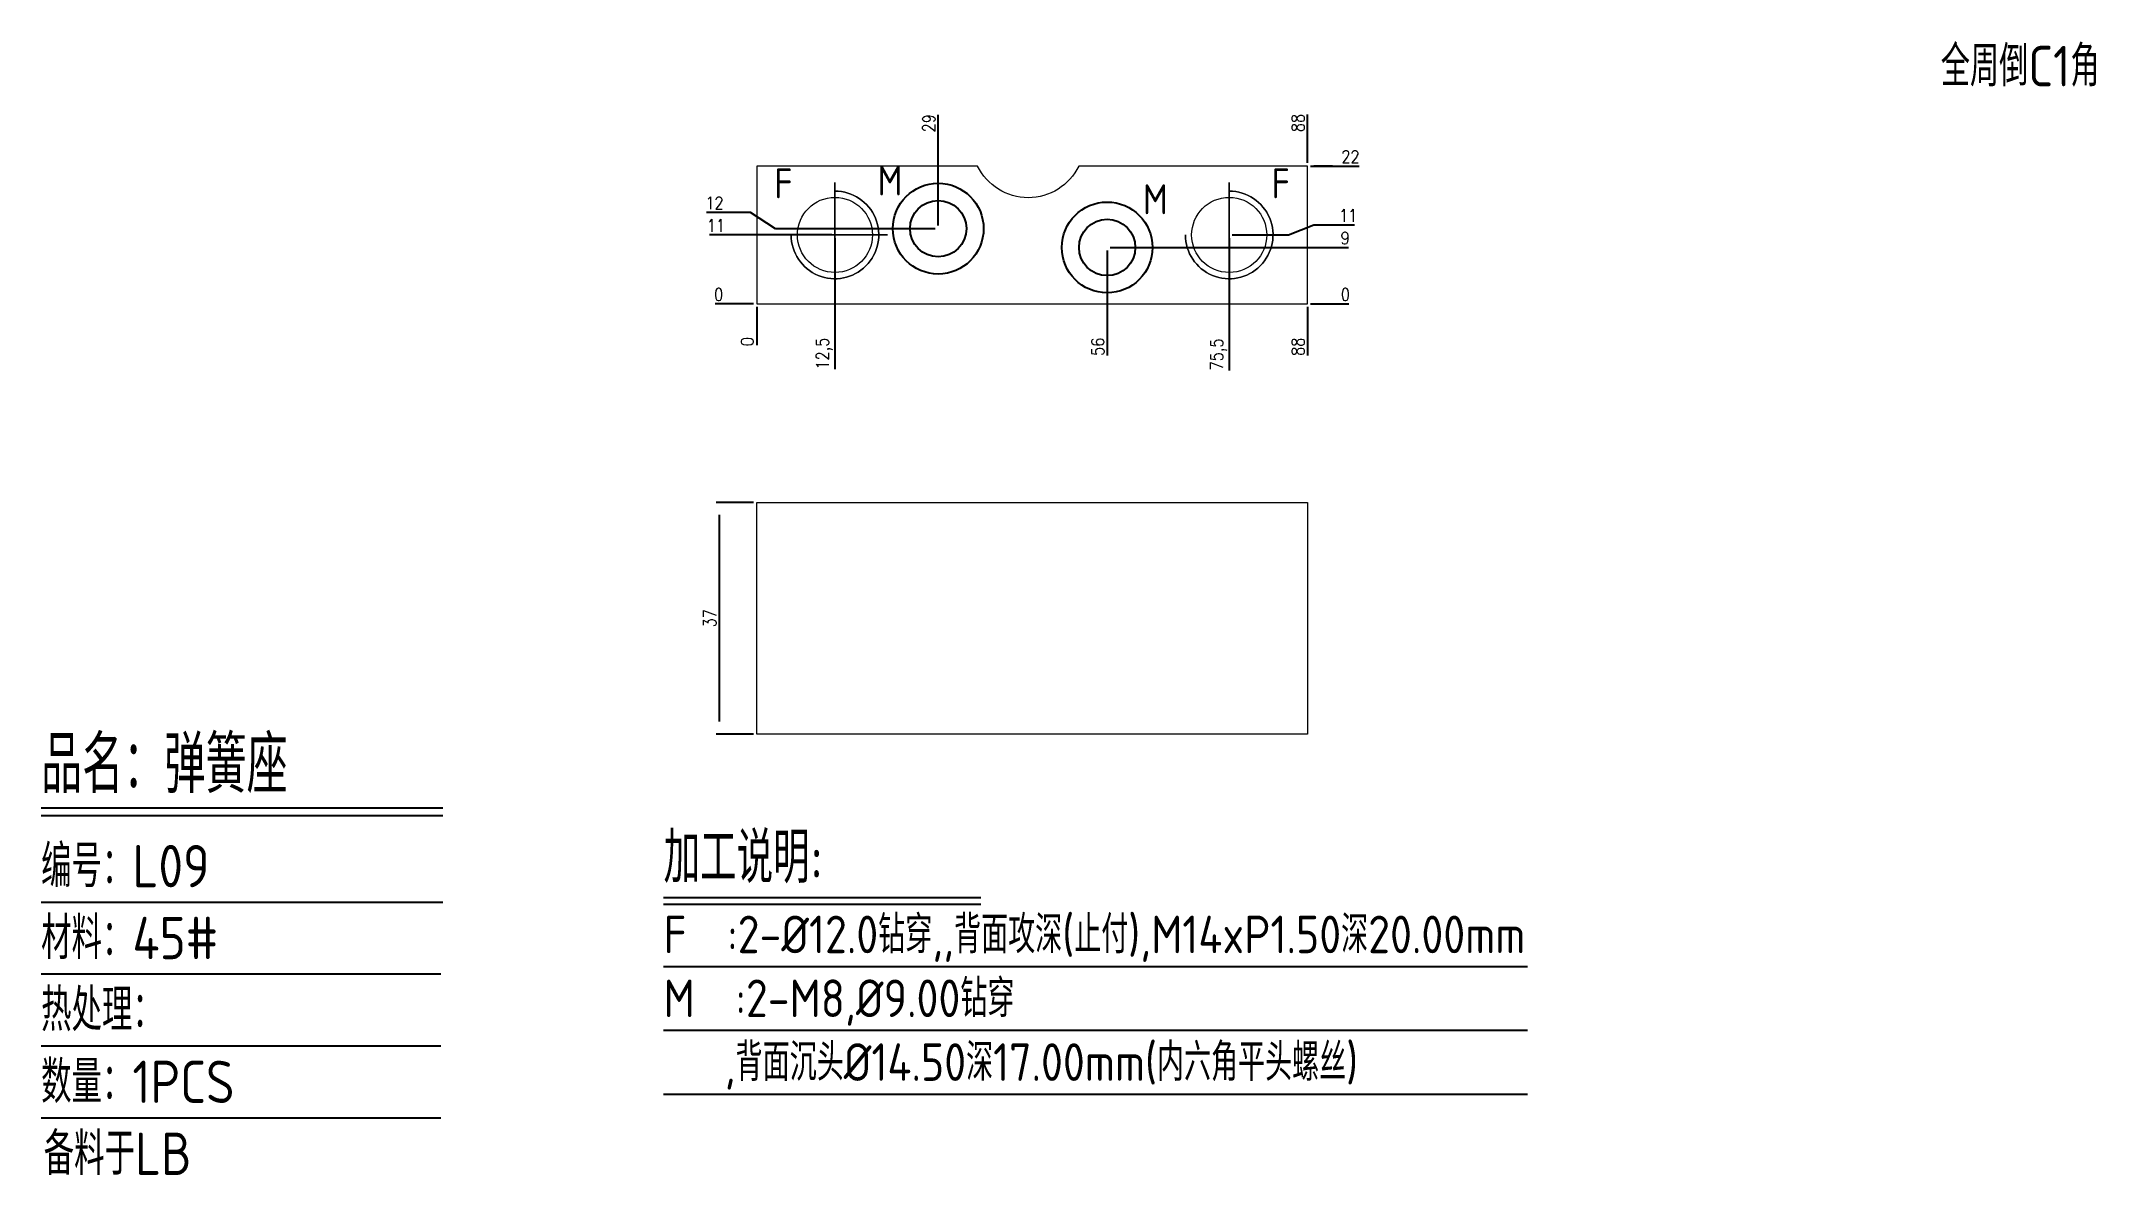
# Model space of a CAD drawing. Header units: millimetres. Extents: x 105275 to 105604, y -13636 to -13455.
import ezdxf
from ezdxf.enums import TextEntityAlignment as Align

# ---------------------------------------------------------------- set-up
doc = ezdxf.new("R2010")
doc.units = ezdxf.units.MM
for name, pattern in [('ACAD_ISO03W100', [0]), ('CENTER', [0]), ('DASHED', [0])]:
    doc.linetypes.add(name, pattern=pattern)
for name, color, linetype in [('B2', 255, 'Continuous'), ('B2_O', 40, 'Continuous'), ('DIM', 4, 'Continuous'), ('TEXT', 4, 'Continuous')]:
    doc.layers.add(name, color=color, linetype=linetype)
doc.styles.add('gbenor', font='gbenor.shx', dxfattribs={"bigfont": 'gbcbig.shx'})
doc.styles.get("Standard").update_dxf_attribs({"font": 'txt.shx', "width": 0.85, "bigfont": 'ctxt.shx'})
doc.dimstyles.new('T-2-WX', dxfattribs={"dimtxt": 2, "dimasz": 2, "dimexe": 0.5, "dimexo": 0.5, "dimgap": 0.5, "dimtad": 1, "dimtxsty": 'Standard', "dimblk": 'OPEN30', "dimcen": 0, "dimazin": 3, "dimtfac": 1, "dimtmove": 0, "dimatfit": 3, "dimldrblk": 'OPEN30', "dimlwd": -1, "dimlwe": -1})

# ---------------------------------------------------------------- blocks, each defined once
blk = doc.blocks.new('*D7579')
at = {"layer": 'Defpoints', "color": 0}
for p in [(105389.69, -13497.29), (105477.69, -13497.29), (105482.69, -13497.29)]:
    blk.add_point(p, dxfattribs=at)
at = {"layer": 'DIM', "color": 0}
blk.add_line((105478.19, -13497.29), (105484.32, -13497.29), dxfattribs=at)
at = {"layer": 'DIM', "color": 0, "insert": (105483.76, -13495.79), "char_height": 2, "attachment_point": 5}
blk.add_mtext('0', dxfattribs=at)
blk = doc.blocks.new('_Open30')
blk = doc.blocks.new('*D7580')
at = {"layer": 'Defpoints', "color": 0}
for p in [(105445.69, -13488.29), (105482.69, -13488.29), (105389.69, -13497.29)]:
    blk.add_point(p, dxfattribs=at)
at = {"layer": 'DIM', "color": 0}
blk.add_line((105446.19, -13488.29), (105484.24, -13488.29), dxfattribs=at)
at = {"layer": 'DIM', "color": 0, "insert": (105483.72, -13486.79), "char_height": 2, "attachment_point": 5}
blk.add_mtext('9', dxfattribs=at)
blk = doc.blocks.new('*D7581')
at = {"layer": 'Defpoints', "color": 0}
for p in [(105482.69, -13484.69), (105465.19, -13486.29), (105389.69, -13497.29)]:
    blk.add_point(p, dxfattribs=at)
at = {"layer": 'DIM', "color": 0}
for p, q in [((105474.69, -13486.29), (105478.69, -13484.69)), ((105478.69, -13484.69), (105485.21, -13484.69)), ((105465.69, -13486.29), (105474.69, -13486.29))]:
    blk.add_line(p, q, dxfattribs=at)
at = {"layer": 'DIM', "color": 0, "insert": (105484.2, -13483.19), "char_height": 2, "attachment_point": 5}
blk.add_mtext('11', dxfattribs=at)
blk = doc.blocks.new('*D7582')
at = {"layer": 'Defpoints', "color": 0}
for p in [(105477.69, -13475.29), (105482.69, -13475.29), (105389.69, -13497.29)]:
    blk.add_point(p, dxfattribs=at)
at = {"layer": 'DIM', "color": 0}
for p, q in [((105478.19, -13475.29), (105481.69, -13475.29)), ((105481.69, -13475.29), (105478.69, -13475.29)), ((105478.69, -13475.29), (105485.94, -13475.29))]:
    blk.add_line(p, q, dxfattribs=at)
at = {"layer": 'DIM', "color": 0, "insert": (105484.57, -13473.79), "char_height": 2, "attachment_point": 5}
blk.add_mtext('22', dxfattribs=at)
blk = doc.blocks.new('*D7583')
at = {"layer": 'Defpoints', "color": 0}
for p in [(105384.69, -13497.29), (105389.69, -13497.29), (105389.69, -13497.29)]:
    blk.add_point(p, dxfattribs=at)
at = {"layer": 'DIM', "color": 0}
blk.add_line((105389.19, -13497.29), (105383.06, -13497.29), dxfattribs=at)
at = {"layer": 'DIM', "color": 0, "insert": (105383.62, -13495.79), "char_height": 2, "attachment_point": 5}
blk.add_mtext('0', dxfattribs=at)
blk = doc.blocks.new('*D7584')
at = {"layer": 'Defpoints', "color": 0}
for p in [(105384.69, -13486.29), (105402.19, -13486.29), (105389.69, -13497.29)]:
    blk.add_point(p, dxfattribs=at)
at = {"layer": 'DIM', "color": 0}
blk.add_line((105401.69, -13486.29), (105382.17, -13486.29), dxfattribs=at)
at = {"layer": 'DIM', "color": 0, "insert": (105383.18, -13484.79), "char_height": 2, "attachment_point": 5}
blk.add_mtext('11', dxfattribs=at)
blk = doc.blocks.new('*D7585')
at = {"layer": 'Defpoints', "color": 0}
for p in [(105384.69, -13482.69), (105418.69, -13485.29), (105389.69, -13497.29)]:
    blk.add_point(p, dxfattribs=at)
at = {"layer": 'DIM', "color": 0}
for p, q in [((105388.69, -13482.69), (105381.68, -13482.69)), ((105392.69, -13485.29), (105388.69, -13482.69)), ((105418.19, -13485.29), (105392.69, -13485.29))]:
    blk.add_line(p, q, dxfattribs=at)
at = {"layer": 'DIM', "color": 0, "insert": (105382.94, -13481.19), "char_height": 2, "attachment_point": 5}
blk.add_mtext('12', dxfattribs=at)
blk = doc.blocks.new('*D7586')
at = {"layer": 'Defpoints', "color": 0}
for p in [(105389.69, -13497.29), (105477.69, -13497.29), (105477.69, -13502.29)]:
    blk.add_point(p, dxfattribs=at)
at = {"layer": 'DIM', "color": 0}
blk.add_line((105477.69, -13497.79), (105477.69, -13505.54), dxfattribs=at)
at = {"layer": 'DIM', "color": 0, "insert": (105476.19, -13504.16), "char_height": 2, "attachment_point": 5, "rotation": 90}
blk.add_mtext('88', dxfattribs=at)
blk = doc.blocks.new('*D7587')
at = {"layer": 'Defpoints', "color": 0}
for p in [(105465.19, -13486.29), (105389.69, -13497.29), (105465.19, -13502.29)]:
    blk.add_point(p, dxfattribs=at)
at = {"layer": 'DIM', "color": 0}
blk.add_line((105465.19, -13486.79), (105465.19, -13507.97), dxfattribs=at)
at = {"layer": 'DIM', "color": 0, "insert": (105463.5, -13505.38), "char_height": 2, "attachment_point": 5, "rotation": 90}
blk.add_mtext('75,5', dxfattribs=at)
blk = doc.blocks.new('*D7588')
at = {"layer": 'Defpoints', "color": 0}
for p in [(105445.69, -13488.29), (105389.69, -13497.29), (105445.69, -13502.29)]:
    blk.add_point(p, dxfattribs=at)
at = {"layer": 'DIM', "color": 0}
blk.add_line((105445.69, -13488.79), (105445.69, -13505.54), dxfattribs=at)
at = {"layer": 'DIM', "color": 0, "insert": (105444.19, -13504.16), "char_height": 2, "attachment_point": 5, "rotation": 90}
blk.add_mtext('56', dxfattribs=at)
blk = doc.blocks.new('*D7589')
at = {"layer": 'Defpoints', "color": 0}
for p in [(105402.19, -13486.29), (105389.69, -13497.29), (105402.19, -13502.29)]:
    blk.add_point(p, dxfattribs=at)
at = {"layer": 'DIM', "color": 0}
blk.add_line((105402.19, -13486.79), (105402.19, -13507.72), dxfattribs=at)
at = {"layer": 'DIM', "color": 0, "insert": (105400.5, -13505.25), "char_height": 2, "attachment_point": 5, "rotation": 90}
blk.add_mtext('12,5', dxfattribs=at)
blk = doc.blocks.new('*D7590')
at = {"layer": 'Defpoints', "color": 0}
for p in [(105389.69, -13497.29), (105389.69, -13497.29), (105389.69, -13502.29)]:
    blk.add_point(p, dxfattribs=at)
at = {"layer": 'DIM', "color": 0}
blk.add_line((105389.69, -13497.79), (105389.69, -13503.92), dxfattribs=at)
at = {"layer": 'DIM', "color": 0, "insert": (105388.19, -13503.35), "char_height": 2, "attachment_point": 5, "rotation": 90}
blk.add_mtext('0', dxfattribs=at)
blk = doc.blocks.new('*D7591')
at = {"layer": 'Defpoints', "color": 0}
for p in [(105477.69, -13470.29), (105477.69, -13475.29), (105389.69, -13497.29)]:
    blk.add_point(p, dxfattribs=at)
at = {"layer": 'DIM', "color": 0}
blk.add_line((105477.69, -13474.79), (105477.69, -13467.03), dxfattribs=at)
at = {"layer": 'DIM', "color": 0, "insert": (105476.19, -13468.41), "char_height": 2, "attachment_point": 5, "rotation": 90}
blk.add_mtext('88', dxfattribs=at)
blk = doc.blocks.new('*D7592')
at = {"layer": 'Defpoints', "color": 0}
for p in [(105418.69, -13470.29), (105418.69, -13485.29), (105389.69, -13497.29)]:
    blk.add_point(p, dxfattribs=at)
at = {"layer": 'DIM', "color": 0}
blk.add_line((105418.69, -13484.79), (105418.69, -13467.11), dxfattribs=at)
at = {"layer": 'DIM', "color": 0, "insert": (105417.19, -13468.45), "char_height": 2, "attachment_point": 5, "rotation": 90}
blk.add_mtext('29', dxfattribs=at)
blk = doc.blocks.new('*D7593')
at = {"layer": 'Defpoints', "color": 0}
for p in [(105389.69, -13529.03), (105383.69, -13566.03), (105389.69, -13566.03)]:
    blk.add_point(p, dxfattribs=at)
at = {"layer": 'DIM', "color": 0}
for p, q in [((105389.19, -13529.03), (105383.19, -13529.03)), ((105383.69, -13531.03), (105383.69, -13564.03)), ((105389.19, -13566.03), (105383.19, -13566.03))]:
    blk.add_line(p, q, dxfattribs=at)
at = {"layer": 'DIM', "color": 0, "insert": (105382.19, -13547.53), "char_height": 2, "attachment_point": 5, "rotation": 90}
blk.add_mtext('37', dxfattribs=at)

msp = doc.modelspace()

# ---------------------------------------------------------------- linework, layer by layer
at = {"layer": 'B2', "linetype": 'Continuous', "lineweight": 15}
msp.add_lwpolyline([(105389.69, -13497.286), (105477.69, -13497.286), (105477.69, -13475.286), (105441.167, -13475.286, -0.6244689), (105424.993, -13475.286), (105389.69, -13475.286)], format="xyb", close=True, dxfattribs=at)
msp.add_lwpolyline([(105389.69, -13529.027), (105477.69, -13529.027), (105477.69, -13566.027), (105389.69, -13566.027)], close=True, dxfattribs=at)
at = {"layer": 'B2_O', "color": 4, "linetype": 'CENTER', "lineweight": 15}
for points in [[(105402.19, -13477.886), (105402.19, -13494.686)], [(105465.19, -13477.886), (105465.19, -13494.686)], [(105393.79, -13486.286), (105410.59, -13486.286)]]:
    msp.add_lwpolyline(points, close=True, dxfattribs=at)
at = {"layer": 'B2_O', "color": 4, "linetype": 'DASHED', "lineweight": 15}
for points in [[(105395.19, -13486.286, 2.4142136), (105402.19, -13479.286, -2.4142136)], [(105458.19, -13486.286, 2.4142136), (105465.19, -13479.286, -2.4142136)]]:
    msp.add_lwpolyline(points, format="xyb", close=True, dxfattribs=at)
at = {"layer": 'B2_O', "linetype": 'ACAD_ISO03W100', "ltscale": 3}
for centre in [(105418.69, -13485.286), (105445.69, -13488.286)]:
    msp.add_circle(centre, 7.25, dxfattribs=at)
at = {"layer": 'B2_O', "color": 4, "linetype": 'DASHED', "lineweight": 15}
for centre in [(105402.19, -13486.286), (105465.19, -13486.286)]:
    msp.add_circle(centre, 6, dxfattribs=at)
at = {"layer": 'B2_O'}
for centre in [(105418.69, -13485.286), (105445.69, -13488.286)]:
    msp.add_circle(centre, 4.5, dxfattribs=at)
at = {"layer": 'DIM', "color": 4, "linetype": 'Continuous', "lineweight": 25}
for p, q in [((105275.343, -13577.841), (105339.513, -13577.841)), ((105275.343, -13579.024), (105339.513, -13579.024)), ((105275.343, -13592.877), (105339.513, -13592.877)), ((105275.343, -13604.366), (105339.234, -13604.366)), ((105275.343, -13615.854), (105339.234, -13615.854)), ((105275.343, -13627.343), (105339.234, -13627.343))]:
    msp.add_line(p, q, dxfattribs=at)
at = {"layer": 'TEXT', "color": 3}
for p, q in [((105374.811, -13592.135), (105425.5, -13592.135)), ((105374.811, -13593.185), (105425.5, -13593.185)), ((105374.811, -13603.145), (105512.868, -13603.145)), ((105374.811, -13613.345), (105512.868, -13613.345)), ((105374.811, -13623.545), (105512.868, -13623.545))]:
    msp.add_line(p, q, dxfattribs=at)

# ---------------------------------------------------------------- texts
at = {"layer": 'DIM', "color": 3, "linetype": 'Continuous', "lineweight": 25, "style": 'gbenor'}
for s, height, p in [('品名：弹簧座', 9.1232, (105275.343, -13575.476)), ('编号：L09', 6.758, (105275.343, -13590.512)), ('材料：45#', 6.758, (105275.343, -13602.001)), ('热处理：', 6.758, (105275.343, -13613.489)), ('数量：1PCS', 6.758, (105275.343, -13624.978)), ('备料于LB', 6.758, (105275.754, -13636.466))]:
    msp.add_text(s, height=height, dxfattribs=at).set_placement(p)
at = {"layer": 'TEXT', "color": 4, "lineweight": 18, "style": 'gbenor'}
msp.add_text('全周倒C1角', height=6.4765, dxfattribs=at).set_placement((105578.886, -13462.556))
at = {"layer": 'TEXT', "color": 4, "style": 'gbenor'}
for s, p in [('F', (105393.959, -13478.055)), ('M', (105410.99, -13477.586)), ('M', (105453.391, -13480.586)), ('F', (105473.421, -13478.055))]:
    msp.add_text(s, height=4.8, dxfattribs=at).set_placement(p, align=Align.MIDDLE_CENTER)
for s, height, p in [('加工说明: ', 8.1, (105374.811, -13589.825)), ('F  :2-%%c12.0钻穿,,背面攻深(止付),M14xP1.50深20.00mm', 6, (105374.811, -13601.045)), ('M  :2-M8,%%c9.00钻穿', 6, (105374.811, -13611.245)), ('   ,背面沉头%%C14.50深17.00mm(内六角平头螺丝)', 6, (105374.811, -13621.445))]:
    msp.add_text(s, height=height, dxfattribs=at).set_placement(p)

# ---------------------------------------------------------------- dimensions: what is measured, and where the dimension line sits
at = {"layer": 'DIM', "color": 4}
for feature_location, offset, dtype, origin, picture, middle in [((105477.69, -13475.286), (0, 5), 1, (105389.69, -13497.286), '*D7591', (105476.19, -13468.41)), ((105418.69, -13485.286), (0, 15), 1, (105389.69, -13497.286), '*D7592', (105417.19, -13468.45)), ((105477.69, -13475.286), (5, 0), 0, (105389.69, -13497.286), '*D7582', (105484.566, -13473.786)), ((105418.69, -13485.286), (-34, 2.6), 0, (105389.69, -13497.286), '*D7585', (105382.935, -13481.186)), ((105402.19, -13486.286), (-17.5, 0), 0, (105389.69, -13497.286), '*D7584', (105383.178, -13484.786)), ((105465.19, -13486.286), (17.5, 1.6), 0, (105389.69, -13497.286), '*D7581', (105484.202, -13483.186)), ((105445.69, -13488.286), (37, 0), 0, (105389.69, -13497.286), '*D7580', (105483.716, -13486.786)), ((105465.19, -13486.286), (0, -16), 1, (105389.69, -13497.286), '*D7587', (105463.5, -13505.376)), ((105402.19, -13486.286), (0, -16), 1, (105389.69, -13497.286), '*D7589', (105400.5, -13505.255)), ((105445.69, -13488.286), (0, -14), 1, (105389.69, -13497.286), '*D7588', (105444.19, -13504.162)), ((105389.690172747, -13497.28595226), (-5, 0), 0, (105389.690172747, -13497.28595226), '*D7583', (105383.62350608, -13495.78595226)), ((105477.690172747, -13497.28595226), (5, 0), 0, (105389.690172747, -13497.28595226), '*D7579', (105483.756839413, -13495.78595226)), ((105389.690172747, -13497.28595226), (0, -5), 1, (105389.690172747, -13497.28595226), '*D7590', (105388.190172747, -13503.352618927)), ((105477.69, -13497.286), (0, -5), 1, (105389.69, -13497.286), '*D7586', (105476.19, -13504.162))]:
    dim = msp.add_ordinate_dim(feature_location=feature_location, offset=offset, dtype=dtype, origin=origin, dimstyle='T-2-WX', dxfattribs=at)
    dim.commit()
    dim.dimension.update_dxf_attribs({"geometry": picture, "text_midpoint": middle})
dim = msp.add_linear_dim(base=(105383.69, -13566.027), p1=(105389.69, -13529.027), p2=(105389.69, -13566.027), angle=90, dimstyle='T-2-WX', dxfattribs=at)
dim.commit()
dim.dimension.update_dxf_attribs({"geometry": '*D7593', "text_midpoint": (105382.19, -13547.527)})

doc.saveas('drawing.dxf')
